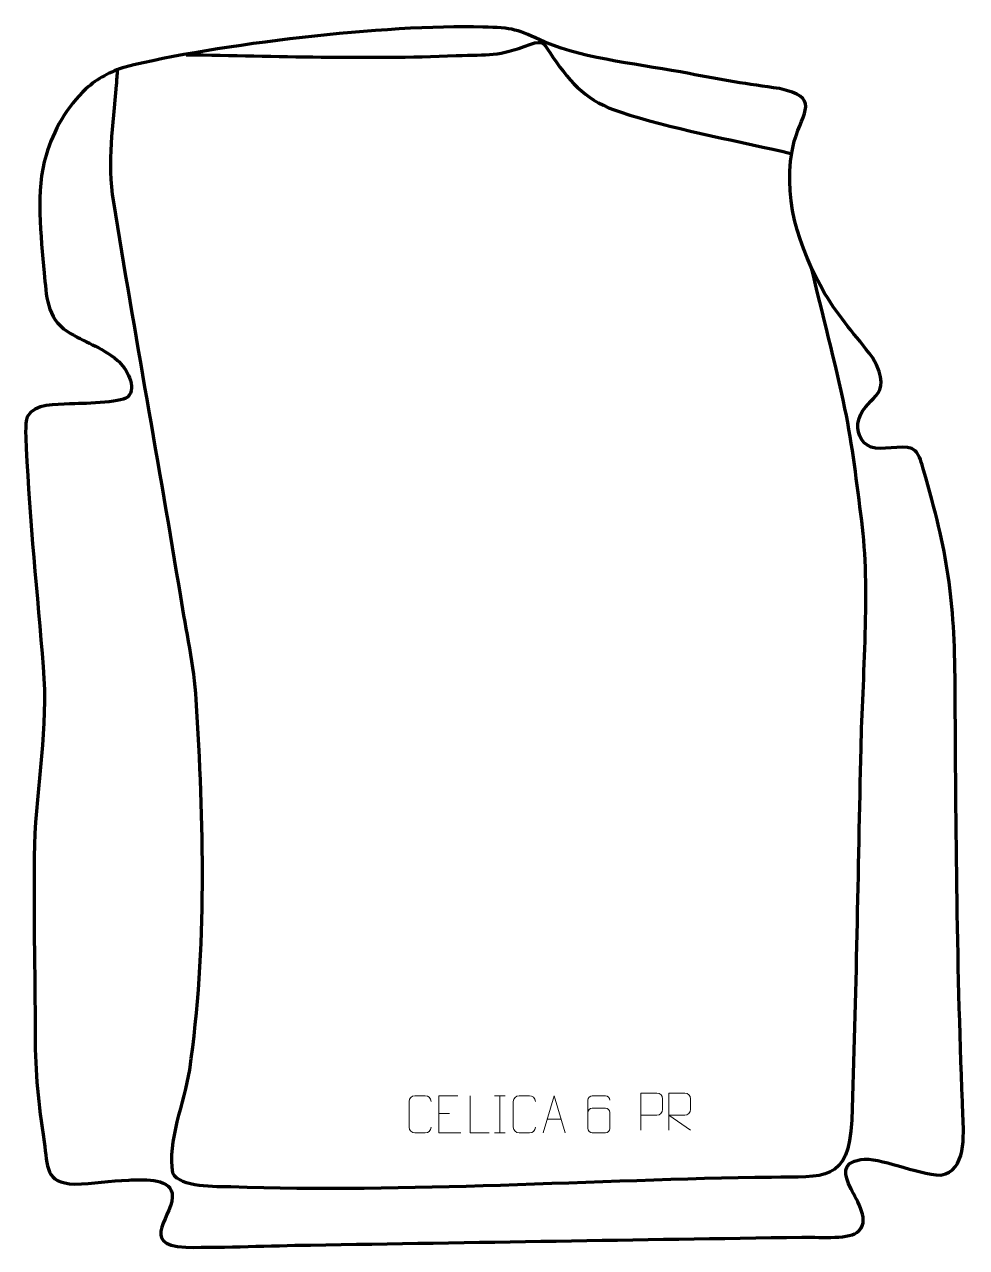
# Model space of a CAD drawing. Header units: millimetres. Extents: x 999 to 1631, y 14 to 835.
import ezdxf

# ---------------------------------------------------------------- set-up
doc = ezdxf.new("R2010")
doc.units = ezdxf.units.MM
doc.header["$MEASUREMENT"] = 0
doc.layers.add('layer 1', color=7, linetype='Continuous', plot=False)
doc.layers.add('layer 2', color=7, linetype='Continuous')
doc.layers.add('layer 3', color=7, linetype='Continuous')

msp = doc.modelspace()

# ---------------------------------------------------------------- linework, layer by layer
at = {"layer": 'layer 1', "color": 250, "lineweight": 9}
for points, knots in [([(1271.9527, 95.1033), (1271.8129, 92.7799), (1270.1357, 91.3003), (1267.988, 91.2895), (1267.988, 91.2895), (1265.6561, 91.2899), (1263.3242, 91.2899), (1260.9927, 91.2895), (1260.9927, 91.2895), (1259.0677, 91.1841), (1257.0956, 93.0686), (1257.1068, 95.0859), (1257.1068, 95.0859), (1257.1072, 100.856), (1257.1072, 106.6257), (1257.1068, 112.395), (1257.1068, 112.395), (1257.111, 114.5331), (1258.8577, 116.2523), (1261.0101, 116.2388), (1261.0101, 116.2388), (1263.3358, 116.2388), (1265.6619, 116.2388), (1267.988, 116.2388), (1267.988, 116.2388), (1269.9346, 116.2743), (1271.926, 114.7828), (1271.9527, 112.3452)], [0, 0, 0, 0, 0.125, 0.125, 0.125, 0.125, 0.25, 0.25, 0.25, 0.25, 0.375, 0.375, 0.375, 0.375, 0.5, 0.5, 0.5, 0.5, 0.625, 0.625, 0.625, 0.625, 0.75, 0.75, 0.75, 0.75, 1, 1, 1, 1]), ([(1289.9707, 116.2391), (1289.9707, 116.2391), (1277.0968, 116.2391), (1277.0968, 116.2391), (1277.0968, 116.2391), (1277.0968, 116.2391), (1277.0968, 91.2855), (1277.0968, 91.2855), (1277.0968, 91.2855), (1277.0968, 91.2855), (1291.9626, 91.2855), (1291.9626, 91.2855)], [0, 0, 0, 0, 0.25, 0.25, 0.25, 0.25, 0.5, 0.5, 0.5, 0.5, 1, 1, 1, 1]), ([(1311.0042, 91.2855), (1311.0042, 91.2855), (1298.0551, 91.2855), (1298.0551, 91.2855), (1298.0551, 91.2855), (1298.0551, 91.2855), (1298.0551, 116.2391), (1298.0551, 116.2391)], [0, 0, 0, 0, 0.33333333, 0.33333333, 0.33333333, 0.33333333, 1, 1, 1, 1]), ([(1341.9527, 95.1033), (1341.8129, 92.7799), (1340.1357, 91.3003), (1337.988, 91.2895), (1337.988, 91.2895), (1335.6561, 91.2899), (1333.3242, 91.2899), (1330.9927, 91.2895), (1330.9927, 91.2895), (1329.0677, 91.1841), (1327.0956, 93.0686), (1327.1068, 95.0859), (1327.1068, 95.0859), (1327.1072, 100.856), (1327.1072, 106.6257), (1327.1068, 112.395), (1327.1068, 112.395), (1327.111, 114.5331), (1328.8577, 116.2523), (1331.0101, 116.2388), (1331.0101, 116.2388), (1333.3358, 116.2388), (1335.6619, 116.2388), (1337.988, 116.2388), (1337.988, 116.2388), (1339.9346, 116.2743), (1341.926, 114.7828), (1341.9527, 112.3452)], [0, 0, 0, 0, 0.125, 0.125, 0.125, 0.125, 0.25, 0.25, 0.25, 0.25, 0.375, 0.375, 0.375, 0.375, 0.5, 0.5, 0.5, 0.5, 0.625, 0.625, 0.625, 0.625, 0.75, 0.75, 0.75, 0.75, 1, 1, 1, 1]), ([(1347.0592, 91.2856), (1347.0592, 91.2856), (1354.4302, 116.2391), (1354.4302, 116.2391), (1354.4302, 116.2391), (1354.4302, 116.2391), (1362.0001, 91.2856), (1362.0001, 91.2856)], [0, 0, 0, 0, 0.33333333, 0.33333333, 0.33333333, 0.33333333, 1, 1, 1, 1]), ([(1391.9596, 113.303), (1391.9355, 114.6425), (1390.5793, 116.2957), (1389.0074, 116.2614), (1389.0074, 116.2614), (1386.0226, 116.2611), (1383.0374, 116.2611), (1380.052, 116.2614), (1380.052, 116.2614), (1378.8329, 116.2763), (1377.1047, 114.8387), (1377.0997, 113.303), (1377.0997, 113.303), (1377.1, 106.9425), (1377.1, 100.5817), (1377.0997, 94.221), (1377.0997, 94.221), (1377.1044, 93.0581), (1378.8329, 91.287), (1380.052, 91.2626), (1380.052, 91.2626), (1383.0374, 91.2629), (1386.0226, 91.2629), (1389.0074, 91.2626), (1389.0074, 91.2626), (1390.2855, 91.3064), (1391.9552, 92.9209), (1391.9596, 94.221), (1391.9596, 94.221), (1391.9596, 97.8043), (1391.9596, 101.3874), (1391.9596, 104.9701), (1391.9596, 104.9701), (1391.9211, 106.4483), (1390.3384, 107.8812), (1389.0074, 107.8792), (1389.0074, 107.8792), (1386.0226, 107.8795), (1383.0374, 107.8795), (1380.052, 107.8792), (1380.052, 107.8792), (1378.7225, 107.8842), (1377.0795, 106.3769), (1377.1212, 104.9484)], [0, 0, 0, 0, 0.08333333, 0.08333333, 0.08333333, 0.08333333, 0.16666667, 0.16666667, 0.16666667, 0.16666667, 0.25, 0.25, 0.25, 0.25, 0.33333333, 0.33333333, 0.33333333, 0.33333333, 0.41666667, 0.41666667, 0.41666667, 0.41666667, 0.5, 0.5, 0.5, 0.5, 0.58333333, 0.58333333, 0.58333333, 0.58333333, 0.66666667, 0.66666667, 0.66666667, 0.66666667, 0.75, 0.75, 0.75, 0.75, 0.83333333, 0.83333333, 0.83333333, 0.83333333, 1, 1, 1, 1]), ([(1412.6534, 93.0908), (1412.6534, 93.0908), (1412.6534, 118.0444), (1412.6534, 118.0444), (1412.6534, 118.0444), (1416.2484, 118.0444), (1419.8437, 118.0444), (1423.4391, 118.0444), (1423.4391, 118.0444), (1425.7643, 118.0065), (1427.3217, 116.5164), (1427.3175, 114.1503), (1427.3175, 114.1503), (1427.3171, 112.1146), (1427.3171, 109.0553), (1427.3175, 107.0193), (1427.3175, 107.0193), (1427.311, 105.1439), (1425.4988, 103.202), (1423.4892, 103.1829), (1423.4892, 103.1829), (1423.4892, 103.1829), (1412.6534, 103.1829), (1412.6534, 103.1829)], [0, 0, 0, 0, 0.14285714, 0.14285714, 0.14285714, 0.14285714, 0.28571429, 0.28571429, 0.28571429, 0.28571429, 0.42857143, 0.42857143, 0.42857143, 0.42857143, 0.57142857, 0.57142857, 0.57142857, 0.57142857, 0.71428571, 0.71428571, 0.71428571, 0.71428571, 1, 1, 1, 1]), ([(1431.4061, 93.0947), (1431.4061, 93.0947), (1431.4061, 118.0482), (1431.4061, 118.0482), (1431.4061, 118.0482), (1435.0009, 118.0482), (1438.5964, 118.0482), (1442.1916, 118.0482), (1442.1916, 118.0482), (1444.5169, 118.0105), (1446.0742, 116.5205), (1446.0701, 114.1541), (1446.0701, 114.1541), (1446.0697, 112.1186), (1446.0697, 109.0592), (1446.0701, 107.0232), (1446.0701, 107.0232), (1446.0636, 105.1477), (1444.2513, 103.2059), (1442.2418, 103.1868), (1442.2418, 103.1868), (1442.2418, 103.1868), (1431.4061, 103.1868), (1431.4061, 103.1868), (1431.4061, 103.1868), (1431.4061, 103.1868), (1446.0608, 93.0947), (1446.0608, 93.0947)], [0, 0, 0, 0, 0.125, 0.125, 0.125, 0.125, 0.25, 0.25, 0.25, 0.25, 0.375, 0.375, 0.375, 0.375, 0.5, 0.5, 0.5, 0.5, 0.625, 0.625, 0.625, 0.625, 0.75, 0.75, 0.75, 0.75, 1, 1, 1, 1])]:
    msp.add_open_spline(points, degree=3, knots=knots, dxfattribs=at)
for points in [[(1314.471, 116.2391), (1314.471, 116.2391), (1321.6391, 116.2391), (1321.6391, 116.2391)], [(1318.055, 116.2391), (1318.055, 116.2391), (1318.055, 91.2856), (1318.055, 91.2856)], [(1277.0968, 104.3594), (1277.0968, 104.3594), (1284.2649, 104.3594), (1284.2649, 104.3594)], [(1349.7818, 100.535), (1349.7818, 100.535), (1359.2775, 100.535), (1359.2775, 100.535)], [(1314.471, 91.2856), (1314.471, 91.2856), (1321.6391, 91.2856), (1321.6391, 91.2856)]]:
    msp.add_open_spline(points, degree=3, dxfattribs=at)
at = {"layer": 'layer 2', "color": 140, "lineweight": 158}
for points, knots in [([(1107.5596, 815.0305), (1168.4221, 814.1515), (1227.7628, 811.8942), (1288.7361, 814.4484), (1288.7361, 814.4484), (1311.1315, 815.1617), (1316.3782, 813.6936), (1338.1992, 821.9041), (1338.1992, 821.9041), (1348.0788, 825.6215), (1348.1984, 821.4627), (1353.7354, 813.323), (1353.7354, 813.323), (1366.4477, 794.7835), (1376.9169, 783.7512), (1398.7479, 776.6071), (1398.7479, 776.6071), (1433.2745, 765.3086), (1472.2878, 758.3754), (1508.1412, 749.9626), (1508.1412, 749.9626), (1508.1412, 749.9626), (1513.9531, 748.599), (1513.9531, 748.599)], [0, 0, 0, 0, 0.14285714, 0.14285714, 0.14285714, 0.14285714, 0.28571429, 0.28571429, 0.28571429, 0.28571429, 0.42857143, 0.42857143, 0.42857143, 0.42857143, 0.57142857, 0.57142857, 0.57142857, 0.57142857, 0.71428571, 0.71428571, 0.71428571, 0.71428571, 1, 1, 1, 1]), ([(1526.9067, 672.6778), (1534.2976, 641.1375), (1542.8871, 609.032), (1549.5073, 577.454), (1549.5073, 577.454), (1554.7192, 552.5937), (1557.3882, 527.357), (1560.7835, 502.1738), (1560.7835, 502.1738), (1566.666, 457.8524), (1561.3421, 395.4078), (1560.301, 349.5865), (1560.301, 349.5865), (1558.4118, 266.3662), (1557.2446, 183.0493), (1554.2297, 99.8659), (1554.2297, 99.8659), (1552.4323, 58.1487), (1535.6572, 61.9056), (1500.3663, 61.4796), (1500.3663, 61.4796), (1381.7016, 59.9719), (1254.8023, 50.8372), (1137.4797, 55.0237), (1137.4797, 55.0237), (1127.7369, 55.3021), (1103.5774, 54.3438), (1098.527, 64.2127), (1098.527, 64.2127), (1094.8822, 85.8202), (1106.4995, 111.4735), (1109.8733, 133.6892), (1109.8733, 133.6892), (1121.6387, 214.1534), (1119.3568, 301.0362), (1114.2622, 382.1197), (1114.2622, 382.1197), (1112.8693, 404.2893), (1107.487, 429.135), (1103.8627, 451.3556), (1103.8627, 451.3556), (1089.3563, 539.6758), (1073.1794, 627.7469), (1058.9241, 716.0921), (1058.9241, 716.0921), (1054.4087, 744.0762), (1058.4929, 766.8095), (1060.7715, 794.6248), (1060.7715, 794.6248), (1061.0554, 798.0907), (1061.3329, 801.5567), (1061.6056, 805.0235)], [0, 0, 0, 0, 0.07142857, 0.07142857, 0.07142857, 0.07142857, 0.14285714, 0.14285714, 0.14285714, 0.14285714, 0.21428571, 0.21428571, 0.21428571, 0.21428571, 0.28571429, 0.28571429, 0.28571429, 0.28571429, 0.35714286, 0.35714286, 0.35714286, 0.35714286, 0.42857143, 0.42857143, 0.42857143, 0.42857143, 0.5, 0.5, 0.5, 0.5, 0.57142857, 0.57142857, 0.57142857, 0.57142857, 0.64285714, 0.64285714, 0.64285714, 0.64285714, 0.71428571, 0.71428571, 0.71428571, 0.71428571, 0.78571429, 0.78571429, 0.78571429, 0.78571429, 0.85714286, 0.85714286, 0.85714286, 0.85714286, 1, 1, 1, 1])]:
    msp.add_open_spline(points, degree=3, knots=knots, dxfattribs=at)
at = {"layer": 'layer 3', "color": 242, "lineweight": 158}
msp.add_open_spline([(1066.5851, 806.7327), (1127.8835, 822.1102), (1241.8932, 835.3309), (1306.6151, 833.6206), (1306.6151, 833.6206), (1326.7655, 833.0881), (1330.048, 832.1512), (1348.1808, 823.4061), (1348.1808, 823.4061), (1376.3224, 811.8163), (1414.5983, 808.3777), (1445.0655, 802.3203), (1445.0655, 802.3203), (1465.5648, 798.2692), (1485.0447, 795.1444), (1505.724, 792.2682), (1505.724, 792.2682), (1533.2279, 786.26), (1521.921, 777.3918), (1515.6761, 756.9113), (1515.6761, 756.9113), (1506.7, 721.2286), (1518.473, 685.5739), (1536.2794, 654.5941), (1536.2794, 654.5941), (1546.0733, 638.2619), (1557.044, 626.6299), (1568.2115, 611.7565), (1568.2115, 611.7565), (1584.7294, 583.2053), (1561.1, 586.7032), (1558.4673, 567.418), (1558.4673, 567.418), (1557.3945, 559.5595), (1562.1998, 552), (1570.2187, 550.8971), (1570.2187, 550.8971), (1578.0064, 549.826), (1591.6188, 554.0172), (1596.8769, 549.1704), (1596.8769, 549.1704), (1599.9459, 546.3414), (1601.2731, 540.4003), (1602.3889, 536.4668), (1602.3889, 536.4668), (1618.8547, 480.4298), (1623.286, 450.644), (1623.6441, 391.7459), (1623.6441, 391.7459), (1624.2247, 295.3427), (1624.8748, 199.4142), (1628.9049, 103.0599), (1628.9049, 103.0599), (1629.3403, 90.3312), (1631.3223, 65.3755), (1614.1672, 63.0497), (1614.1672, 63.0497), (1597.216, 63.5138), (1573.1763, 75.3673), (1560.372, 73.4686), (1560.372, 73.4686), (1547.2351, 70.9079), (1548.7867, 63.7542), (1553.8375, 53.6565), (1553.8375, 53.6565), (1557.5817, 46.171), (1567.7283, 31.3453), (1557.646, 24.3882), (1557.646, 24.3882), (1550.858, 19.7043), (1530.2921, 21.4838), (1520.6946, 21.3345), (1520.6946, 21.3345), (1410.7848, 19.6253), (1300.8762, 17.8443), (1190.9675, 16.063), (1190.9675, 16.063), (1163.2266, 15.5948), (1134.9144, 14.3644), (1107.2498, 14.5022), (1107.2498, 14.5022), (1074.2204, 16.2054), (1100.4956, 36.5515), (1098.0711, 50.9025), (1098.0711, 50.9025), (1096.2814, 61.4961), (1076.8649, 59.9047), (1069.0015, 59.6611), (1069.0015, 59.6611), (1056.6721, 59.1488), (1044.6724, 57.4226), (1032.6448, 56.814), (1032.6448, 56.814), (1012.3967, 58.0304), (1014.7069, 68.4194), (1012.1712, 85.4003), (1012.1712, 85.4003), (1008.3114, 111.2477), (1006.1305, 130.832), (1006.1337, 157.1278), (1006.1337, 157.1278), (1006.0956, 199.5111), (1004.8366, 242.4273), (1005.72, 284.727), (1005.72, 284.727), (1007.0394, 325.5303), (1014.9251, 362.684), (1011.5871, 404.0779), (1011.5871, 404.0779), (1007.6074, 452.708), (1002.397, 502.2649), (1000.2311, 550.9155), (1000.2311, 550.9155), (1000.0234, 555.5809), (998.9771, 567.8751), (1000.8947, 572.0236), (1000.8947, 572.0236), (1006.161, 581.3151), (1020.0617, 580.0455), (1029.263, 580.6287), (1029.263, 580.6287), (1036.456, 580.9477), (1063.7827, 581.1258), (1068.1351, 585.2367), (1068.1351, 585.2367), (1075.0247, 591.744), (1067.2691, 604.7316), (1061.5136, 609.822), (1061.5136, 609.822), (1049.7991, 619.4666), (1039.6311, 621.8987), (1027.7621, 629.2148), (1027.7621, 629.2148), (1013.6192, 638.5786), (1013.7372, 653.095), (1012.2338, 668.629), (1012.2338, 668.629), (1009.9818, 692.7227), (1006.3338, 724.2055), (1013.481, 747.632), (1013.481, 747.632), (1018.5447, 764.2296), (1027.5119, 780.2567), (1040.2391, 792.1721), (1040.2391, 792.1721), (1048.1813, 799.2297), (1056.4773, 803.5807), (1066.5851, 806.7327)], degree=3, knots=[0, 0, 0, 0, 0.02631579, 0.02631579, 0.02631579, 0.02631579, 0.05263158, 0.05263158, 0.05263158, 0.05263158, 0.07894737, 0.07894737, 0.07894737, 0.07894737, 0.10526316, 0.10526316, 0.10526316, 0.10526316, 0.13157895, 0.13157895, 0.13157895, 0.13157895, 0.15789474, 0.15789474, 0.15789474, 0.15789474, 0.18421053, 0.18421053, 0.18421053, 0.18421053, 0.21052632, 0.21052632, 0.21052632, 0.21052632, 0.23684211, 0.23684211, 0.23684211, 0.23684211, 0.26315789, 0.26315789, 0.26315789, 0.26315789, 0.28947368, 0.28947368, 0.28947368, 0.28947368, 0.31578947, 0.31578947, 0.31578947, 0.31578947, 0.34210526, 0.34210526, 0.34210526, 0.34210526, 0.36842105, 0.36842105, 0.36842105, 0.36842105, 0.39473684, 0.39473684, 0.39473684, 0.39473684, 0.42105263, 0.42105263, 0.42105263, 0.42105263, 0.44736842, 0.44736842, 0.44736842, 0.44736842, 0.47368421, 0.47368421, 0.47368421, 0.47368421, 0.5, 0.5, 0.5, 0.5, 0.52631579, 0.52631579, 0.52631579, 0.52631579, 0.55263158, 0.55263158, 0.55263158, 0.55263158, 0.57894737, 0.57894737, 0.57894737, 0.57894737, 0.60526316, 0.60526316, 0.60526316, 0.60526316, 0.63157895, 0.63157895, 0.63157895, 0.63157895, 0.65789474, 0.65789474, 0.65789474, 0.65789474, 0.68421053, 0.68421053, 0.68421053, 0.68421053, 0.71052632, 0.71052632, 0.71052632, 0.71052632, 0.73684211, 0.73684211, 0.73684211, 0.73684211, 0.76315789, 0.76315789, 0.76315789, 0.76315789, 0.78947368, 0.78947368, 0.78947368, 0.78947368, 0.81578947, 0.81578947, 0.81578947, 0.81578947, 0.84210526, 0.84210526, 0.84210526, 0.84210526, 0.86842105, 0.86842105, 0.86842105, 0.86842105, 0.89473684, 0.89473684, 0.89473684, 0.89473684, 0.92105263, 0.92105263, 0.92105263, 0.92105263, 0.94736842, 0.94736842, 0.94736842, 0.94736842, 1, 1, 1, 1], dxfattribs=at)

doc.saveas('drawing.dxf')
